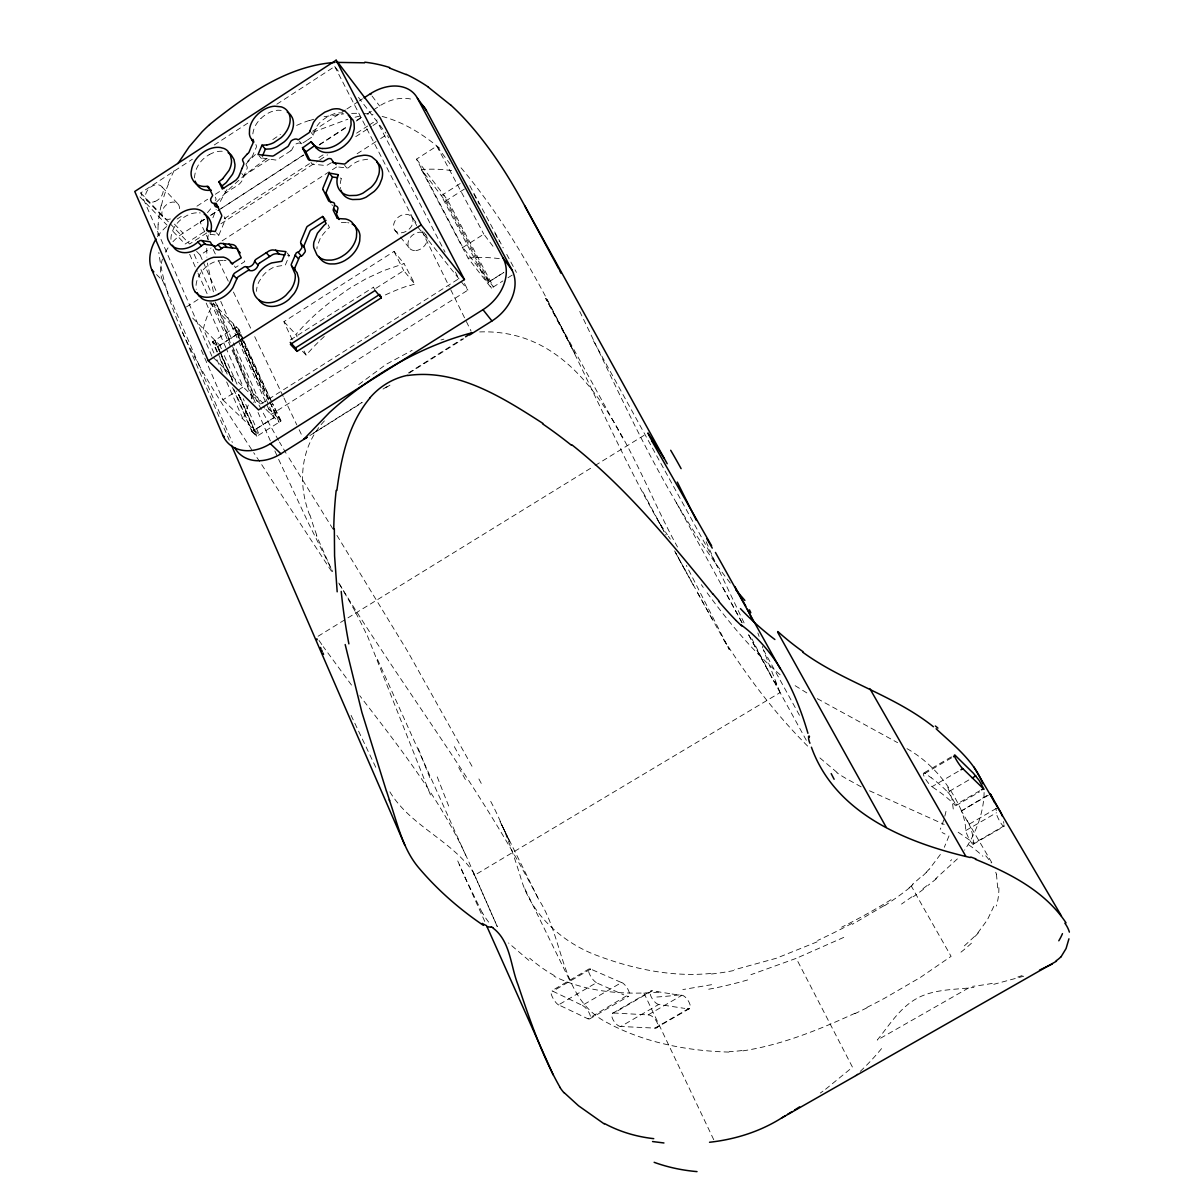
<?xml version="1.0" encoding="UTF-8"?>
<svg xmlns="http://www.w3.org/2000/svg" width="1204" height="1204" viewBox="0 0 1204 1204"><rect width="100%" height="100%" fill="white"/><g stroke="black" fill="none" stroke-linecap="round" stroke-linejoin="round"><path stroke-width="0.75" stroke-dasharray="5 3.75" d="M984.104 792.503C983.683 813.091 975.872 833.138 964.585 850.159M206.757 248.295L206.862 257.144M997.68 887.86L996.46 874.119M158.115 224.742L157.844 235.262M252.84 133.93L252.96 133.087A29.904 21.612 -41 0 1 253.562 130.348L253.863 129.34A21.567 15.562 -41.1 0 1 260.937 118.413M207.54 239.325L208.247 234.976M341.304 178.613L340.296 177.981M341.274 178.719L341.214 179.05A13.635 10.053 -40.8 0 1 341.003 179.863A23.297 17.277 -40.2 0 0 340.506 188.622M307.426 140.07L312.257 136.804A3.13 2.288 -40.6 0 0 313.221 135.119L316.577 126.781A20.904 15.246 -40.2 0 1 321.393 120.957L328.06 116.246L335.028 113.447A20.408 14.884 -40.1 0 1 342.749 113.116M250.838 157.754L246.098 163.067A4.455 3.221 -41.8 0 0 246.113 164.587L247.121 166.724A5.042 3.657 -41.9 0 1 247.166 168.319L245.631 172.097A27.06 19.715 -41.7 0 0 243.96 176.07L242.17 180.495A12.582 9.105 -42.2 0 1 239.205 184.137L234.178 187.598A42.456 31.093 -42.5 0 0 229.437 190.533L225.795 192.956L224.952 191.12M948.993 835.922L944.297 847.315M212.912 217.758L216.178 209.391M993.797 906.356L987.37 919.886L977.723 933.025M287.064 252.885L289.351 255.429L285.318 265.076L275.174 266.701A21.762 16.254 -42.9 0 0 268.417 270.448L267.363 271.276A25.48 19.053 -42.9 0 0 262.939 275.671L259.116 281.42A23.011 17.202 -42.9 0 0 256.527 291.368M290.811 150.786L277.477 159.425A3.176 2.303 -41.3 0 1 275.46 160.012L261.674 157.92M210.173 234.313L218.782 235.307L225.088 220.332A2.589 1.896 -42.8 0 0 225.088 218.797M168.169 183.189L174.715 169.328M806.319 740.294L780.117 692.586L474.436 875.323C448.55 809.555 402.904 751.747 359.77 695.716M251.23 398.915L253.788 394.084L231.589 344.344M242.922 338.986L238.708 329.234L213.213 303.182L208.397 313.386A146.12 95.989 -24.9 0 0 204.635 323.891L203.325 328.918L213.936 353.013M940.369 854.479L929.202 869.303M215.275 200.541L216.193 199.262L215.23 197.14M324.403 420.918C300.248 446.639 297.403 483.406 309.639 515.071M208.563 239.792L200.18 222.183L203.717 217.412M207.449 212.672L211.377 207.946M297.102 336.894L295.913 334.426L303.739 325.817A179.697 112.243 -26.2 0 1 331.491 301.135L349.19 288.599L366.106 278.711L383.504 270.674L404.062 263.616L414.838 284.069L409.947 285.544M302.49 351.267L306.102 355.075L314.003 346.481A180.991 111.611 -26.2 0 1 325.562 335.344M216.554 202.106L228.82 189.525A224.937 149.793 -26.4 0 1 264.549 160.102L267.303 158.221M957.391 858.888L935.433 878.92M926.463 872.253L921.316 877.295M974.487 936.501L964.284 945.953M260.952 118.428L261.825 117.631A26.593 19.204 -41.1 0 1 264.669 115.358L266.641 114.049A21.807 15.742 -41 0 1 278.079 110.211L282.504 110.437M358.747 384.588L386.017 364.406L412.144 350.334M909.08 887.784L913.46 884.218M926.96 885.632L922.129 889.32M825.583 1089.244L852.492 1067.226L796.22 958.354L750.95 974.683M820.315 1093.051L822.949 1091.155M912.045 896.724L901.495 904.084M272.841 139.589L280.427 134.427M211.949 356.249L140.733 192.896L192.369 159.244M214.267 144.977L248.686 122.552M276.845 104.206L334.742 66.491L340.386 73.85M200.18 222.183L204.891 219.128M211.151 215.034L303.679 154.804M319.346 144.6L347.58 126.224M356.986 120.099L363.262 116.02M177.063 219.083L183.174 215.11M196.944 206.185L207.675 199.232M215.35 194.265L219.956 191.27M243.012 176.311L270.795 158.311M312.634 131.176L345.322 109.985M346.887 108.977L357.814 101.888M359.379 100.865L362.509 98.833M172.94 241.703A39.1 28.61 -43.8 0 1 183.068 233.155L204.334 219.399M210.414 215.456L219.549 209.541M221.069 208.563L303.769 155.03M319.18 145.052L347.008 127.052M356.294 121.032L362.494 117.014M367.16 114.004L371.81 110.994M373.36 109.985L379.576 105.967A39.687 29.257 -39.2 0 1 413.378 99.781M290.811 150.771A2.438 1.776 -41 0 0 291.91 149.582L294.227 145.217A6.667 4.861 -40.9 0 1 296.35 143.773L297.915 143.216A5.885 4.289 -40.9 0 1 300.232 143.186L302.249 143.411M306.779 140.492L302.896 142.99M204.003 231.83L185.13 244.036L172.202 230.566M224.456 218.616L310.993 162.66M318.864 157.573L323.59 154.533M356.625 133.162L367.641 126.044M369.222 125.035L377.078 119.948M206.832 232.884L189.585 244.021L170.306 223.839M220.934 223.763L318.127 160.945M319.692 159.936L327.533 154.864M355.752 136.639L371.419 126.495M372.999 125.487L377.695 122.447L445.028 252.103M196.598 251.365L200.12 255.037L211.106 247.949M222.093 240.86L336.714 166.92M357.121 153.751L379.094 139.559M380.675 138.55L386.951 134.502L388.666 137.813M186.469 306.93L201.64 297.177M416.494 159.154L447.482 199.879L493.459 286.898L462.878 247.437L416.494 159.154L436.811 146.105L450.025 163.91M884.022 905.679L852.327 924.341M216.991 351.989L212.536 341.816L236.225 326.69L242.26 340.205M460.169 183.55L441.281 195.62L487.259 282.835L503.889 272.33M212.536 341.816L217.503 346.752L238.121 333.583L238.708 329.234L242.802 338.806M451.696 170.652A130.468 86.733 -26.5 0 0 421.445 169.553L445.495 201.143L465.888 188.125M217.412 351.854L212.957 341.695L217.849 346.556L239.175 332.936L240.68 336.307M292.301 339.889L283.888 321.664L394.039 251.44L404.062 263.616M290.39 339.919L373.496 287.244M375.859 288.343L403.716 270.629L414.838 284.069M201.294 350.063L222.875 399.848L236.932 390.909M238.497 389.915L243.193 386.935L226.578 349.28M462.878 247.437L483.812 234.133L495.13 249.153M313.236 433.289L363.999 401.128M383.038 389.073L389.389 385.054M408.427 372.999L462.381 338.821M464.473 283.497L467.92 290.119L271.171 414.492L266.581 404.213M232.568 387.553L251.862 431.589L276.213 416.193L243.012 341.891M233.742 389.103L252.283 431.453L274.301 417.547L239.626 339.844M503.558 272.661L489.366 281.616L443.328 194.431M251.862 431.589L256.798 436.315L280.848 421.144M421.43 169.583L468.1 258.168L491.428 288.192L502.881 280.953M507.998 277.733L512.317 275.009M309.88 435.547L362.314 402.557M385.731 387.823L390.126 385.054M409.209 373.044L463.781 338.7M318.097 636.254L338.911 623.431M340.521 622.438L593.497 466.505M595.092 465.512L646.337 433.937M589.298 968.784L551.552 990.892M951.371 756.849L923.844 772.968M951.611 757.813L924.988 773.389L931.324 777.814M925.093 773.585A8.579 1.866 54.9 0 0 924.567 777.348A8.579 1.866 54.9 0 0 931.971 786.694L958.986 770.921M968.799 779.966L947.789 792.217A481.991 216.268 -23.7 0 0 931.309 777.814M955.75 805.762L979.273 792.066M979.71 790.802L954.998 805.19A488.342 216.419 -23.7 0 0 938.337 791.043L931.971 786.709M589.524 1018.99L628.548 996.265M986.889 795.543L961.334 810.954A431.845 146.452 -25.9 0 1 965.774 830.549A8.338 1.279 63.7 0 0 965.969 831.437A8.097 1.249 63.6 0 0 970.559 841.385A8.097 1.249 63.6 0 0 973.284 843.161M612.565 1013.301L650.837 991.042M669.695 993.631L652.162 990.802L614.01 1013L648.113 1014.912L681.735 995.407L680.38 995.226M961.334 810.954L988.574 795.107M996.385 808.396L969.1 824.243L961.198 810.518M965.819 830.534L996.491 812.73M689.576 1008.516L656.571 1027.644M973.359 844.139L1003.775 826.501M968.543 987.987L877.249 1040.09C888.943 1025.673 899.087 1008.801 915.522 999.2C933.1 988.875 954.336 989.869 973.916 987.415M843.748 937.389L796.22 958.354M855.096 1013.226C818.84 1029.796 781.291 1045.177 741.619 1051.062M817.11 941.859L776.309 958.264L734.32 969.777M312.95 132.214L347.836 119.211M1023.701 976.218L993.782 984.315M331.416 162.736L327.97 164.677A3.04 2.242 -40.6 0 1 325.953 165.55L312.935 164.18A3.823 2.799 -40.8 0 1 311.354 162.976L310.978 162.359M309.398 120.611L313.732 119.271M440.95 339.979L443.87 339.152M355.09 117.224L359.951 116.051M324.072 116.713L343.742 113.868M711.594 984.676L682.834 989.568M710.736 973.464C670.778 977.407 630.249 968.467 593.166 954.019C559.785 940.294 530.753 913.174 520.76 877.776C512.693 851.379 503.422 825.267 490.419 800.841M479.674 331.928C594.791 327.759 632.567 466.67 677.491 546.962M658.648 992.156C623.251 995.001 586.393 992.126 554.096 976.293M351.628 113.372L359.289 113.281M222.936 260.35L217.126 261.057A21.943 16.194 -43.7 0 0 209.391 264.489L205.192 267.755A23.282 17.187 -43.7 0 0 196.237 289.366M728.977 1052.085C687.213 1050.926 644.516 1042.694 607.478 1022.813C559.845 998.838 564.691 939.165 538.715 899.493L499.826 821.068L510.12 842.544L501.481 824.033M346.346 222.514L342.192 222.529A3.416 2.558 -41 0 1 340.506 222.033L340.025 221.34M338.775 167.055L344.494 167.687A82.489 61.479 -41.7 0 1 346.767 167.988L347.505 168.018A2.558 1.896 -40.3 0 0 348.483 167.732L351.222 165.354A21.01 15.577 -40.2 0 1 361.17 160.252L367.054 159.274A22.033 16.344 -40.2 0 1 369.222 159.319M223.959 260.38L225.961 260.636M363.623 113.462L372.999 114.515M287.455 255.203L289.351 255.429M687.288 1008.696L688.236 1008.817L654.946 1028.111L620.797 1026.485L658.708 1004.467L683.18 1008.154M684.76 1008.365L683.812 1008.245M677.024 994.745L671.591 993.932M347.625 222.665L348.844 222.89M382.119 116.427C404.393 122.251 424.079 134.999 441.492 149.763M626.411 995.889L588.064 1018.855L558.596 1004.843L596.386 982.765L623.762 994.85M869.529 790.787L944.177 824.424M861.176 786.859L845.057 777.919A263.119 187.628 -62.5 0 1 836.885 772.772M817.26 698.636L897.612 742.672M806.831 692.917L792.066 683.782M958.173 832.25L974.608 843.568M906.988 748.647C931.821 762.764 950.197 785.143 961.62 811.135M837.081 772.456L818.84 757.015M528.842 960.371L508.57 942.988M780.147 674.782C751.582 650.04 727.382 620.632 705.183 590.171M252.283 431.453L257.159 436.119L239.777 396.507M222.875 399.848L259.266 434.779L243.238 398.69M213.274 357.543L264.624 408.051M265.933 409.345L279.102 422.273L270.057 402.046M253.788 394.084L263.029 403.189M268.296 408.397L280.908 420.828L272.706 403.912M192.64 318.067L219.896 345.247M156.55 274.572L162.6 280.637L232.327 442.38M209.662 302.836L239.175 332.936M807.628 746.089C775.361 713.927 747.729 677.28 723.318 638.963M139.92 196.869L167.04 225.178M140.733 192.896L169.011 222.499M146.452 199.804L162.856 216.976M174.49 224.14L183.068 233.155M283.888 321.664L295.913 334.426M162.164 187.087L178.403 204.394M461.042 167.807C550.755 274.271 593.753 409.947 662.907 529.098M216.434 232.778L218.782 235.307M241.733 173.466L244.021 176.07M259.161 155.873L261.418 158.522M299.405 141.154L301.602 143.833M311.038 132.44L313.236 135.119M344.6 165.324L346.767 168.003M394.897 230.25L399.322 235.728M400.435 237.098L409.3 248.024M411.617 216.825A10.731 8.097 -40 0 1 403.4 232.447A10.731 8.097 -40 0 1 394.777 221.385A10.731 8.097 -40 0 1 411.617 216.825L417.096 223.718M423.657 232.011L425.855 234.765M417.803 227.029L467.92 290.119M730.301 583.097C665.752 500.036 624.048 402.407 578.296 308.48M351.508 685.061L323.274 646.683M358.476 97.419L385.912 133.162M372.081 96.064L379.576 105.967M701.345 584.662L703.256 587.432M319.015 640.453L322.642 645.765M389.885 791.856C410.293 825.914 451.395 840.211 473.322 872.253L497.312 926.629M660.499 524.598L667.392 534.787M668.37 536.231L670.327 539.136M261.704 464.669L332.5 572.758M259.703 461.674L253.683 452.674M251.681 449.664C212.476 388.666 168.139 326.269 158.823 252.419M234.524 266.009L235.412 267.559L244.743 261.569L243.855 259.748M332.966 529.053L287.049 454.841M336.939 535.389L407.81 651.68L473.338 768.649M339.468 584.075L355.857 612.55M286.085 453.261L279.478 442.034M331.852 204.695L331.898 204.785A3.01 2.242 -40.9 0 0 332.65 205.327M482.352 913.008L464.849 877.189M967.113 820.556L991.93 862.832M278.545 440.423L262.141 411.136M338.775 583.037C403.596 689.606 481.495 788.214 538.715 899.493M622.634 438.03L545.683 298.366L574.805 353.555L546.526 298.893M712.332 619.398L676.272 553.99M697.733 593.196L729.233 649.453L686.31 565.383M593.376 340.747L714.845 561.5L745.141 625.132M763.306 649.558L799.486 715.327M693.308 585.189L674.586 550.92M676.452 502.851L742.447 623.401M780.087 692.541L775.361 683.902M748.632 634.764L771.975 677.656M774.398 682.126L773.419 680.32M723.002 587.718L742.537 623.582M748.737 635.005L777.137 687.183M642.996 492.105L664.292 531.897M657.354 519.105L665.978 535.027M469.786 185.627L503.227 247.843M506.749 254.39L516.426 272.405M473.834 194.04L479.117 203.867M494.949 233.335L499.344 241.522M436.811 146.105L483.812 234.133M478.906 778.958L482.849 786.362M769.853 673.698L751.928 638.888M445.495 201.143L491.428 288.192M261.268 409.495L247.016 381.563L232.929 349.702L253.848 402.497M278.636 459.341L307.998 522.22L332.695 571.644M779.936 692.24L763.652 650.506M455.398 272.059L458.844 278.711L260.696 404.183L233.456 342.854M334.742 66.491L416.674 225.584M375.753 767.279L349.506 712.031M394.039 251.44L403.716 270.629M569.281 979.544L524.267 887.589M255.895 144.555L256.362 145.865A5.027 3.627 -41.6 0 1 256.271 147.4L254.616 150.936A38.859 28.279 -41.2 0 0 253.878 152.682L252.419 156.189A2.769 2.002 -41.7 0 1 250.823 157.709M306.102 355.075L304.085 351.026M421.882 230.972L449.227 286.612M373.39 287.124L375.166 290.631M330.98 568.393L316.381 535.328M450.763 289.758L464.804 318.323M466.369 321.543L471.11 331.19M280.908 420.828L272.465 403.506M328.15 224.802L329.46 227.496A17.518 13.003 -41.3 0 1 328.842 227.992L328.541 228.233A10.189 7.6 -41.4 0 0 327.142 229.422L320.746 237.113L317.239 246.007A21.281 15.938 -41.4 0 0 316.953 248.776M271.878 402.211L264.835 387.537A503.407 79.118 58.4 0 1 247.121 348.724L243.509 340.446M283.226 396.447L254.556 336.337M283.978 398.012L296.831 424.907M299.119 429.708L302.174 436.119M270.855 400.179L243.614 340.612M643.929 993.029L714.649 1141.633M218.571 260.817L228.73 282.142M233.456 292.06L251.681 330.287M213.168 249.469L217.021 257.581M947.789 787.341L951.867 798.282L953.327 809.615M367.386 635.742L431.483 797.53M377.454 659.28L465.707 855.261M241.432 337.993L269.305 400.36M270.373 440.89L258.047 412.49M274.873 450.943L277.868 457.655M706.146 541.74L714.845 561.5M224.2 216.735L225.118 218.782M234.359 328.015L238.874 338.158M200.12 255.037L202.407 260.184M203.175 261.9L216.916 292.753M220.738 301.331L265.828 402.497M213.213 303.182L231.017 343.05M457.746 860.965L486.04 924.326M194.13 254.24L197.907 262.773M200.933 269.576L211.528 293.43M215.305 301.948L232.703 341.138M189.66 254.3L197.23 271.397M197.998 273.112L207.825 295.341M210.866 302.174L256.271 404.785M463.435 874.014L459.175 864.276M206.185 303.047L225.825 347.565M497.177 926.418L473.322 872.253L474.451 875.413M219.775 345.307L221.416 348.693M224.305 355.632L237.323 384.844M217.849 346.556L219.369 350.003M220.121 351.718L233.726 382.721M215.019 340.371L219.474 350.53M220.227 352.23L232.854 381.006M238.798 394.551L254.405 430.114M216.886 359.71L223.026 373.661M226.668 381.954L243.238 419.579L244.668 414.612A149.823 93.25 -25.1 0 1 248.34 405.026M240.95 341.545L233.561 324.704L240.74 341.153M241.688 343.215L260.139 385.325L241.462 342.794M214.824 340.371L220.768 353.916M221.506 355.601L232.658 381.006M238.603 394.551L254.194 430.114M217.503 346.752L220.528 353.645M221.28 355.361L232.613 381.201M238.663 394.987L256.798 436.315M218.15 353.54L227.797 375.558M219.956 358.762L226.638 374.008M182.21 331.702L229.257 440.228M230.22 342.869L216.223 301.858M757.858 632.988L759.107 636.434M762.373 646.397L762.839 647.993M213.394 291.82L207.374 263.029M995.964 808.29L996.31 810.653M1003.579 821.549L1003.82 823.325M1003.955 824.77L1004.016 825.884L973.509 843.552A432.507 144.209 -26 0 0 969.16 824.213M210.173 233.997L210.158 233.922A2.814 2.047 -43.2 0 1 210.218 233.26M881.554 1048.594A187.222 109.233 -66 0 1 854.494 1076.572M890.99 899.704A171.946 51.411 -27.8 0 1 841.686 927.155M923.543 889.184A148.935 34.6 -30.6 0 1 913.309 896.739M936.516 878.634A137.512 27.948 -31.4 0 1 927.968 885.437M951.657 859.701A129.129 32.839 -28.4 0 1 950.513 860.83M1022.151 975.571A140.988 12.777 -11.6 0 1 1017.862 976.986M992.231 983.382A171.51 64.715 7.2 0 1 972.516 986.317M679.222 994.88A686.852 292.316 -40.7 0 1 655.051 997.123M747.609 979.951A380.329 143.848 -35.6 0 1 708.012 989.342M161.456 205.252A160.885 147.535 -7.3 0 1 168.726 183.384M161.201 205.207A147.821 136.172 -0.2 0 0 158.642 219.489A134.035 123.41 3.6 0 0 158.115 224.742M355.647 612.625A528.646 449.95 3.6 0 1 367.22 635.802M429.783 777.558A479.899 20.062 69.7 0 1 417.261 745.983M448.671 806.003A523.725 50.026 72.2 0 1 437.112 776.535M488.643 922.129A209.044 134.487 -41.7 0 1 482.473 912.918M554.337 975.586A446.097 238.934 -75.8 0 1 529.715 958.218M971.417 943.229A111.009 20.618 -28.4 0 1 958.444 954.155M867.046 1007.342A154.639 35.668 -29.3 0 0 885.091 997.966L920.413 977.407L951.1 956.352L922.023 905.152A383.203 21.898 59.6 0 1 911.293 886.009M866.94 1007.808A152.456 35.383 -29.3 0 1 854.9 1013.648M741.965 1050.535A299.51 121.484 -44.8 0 1 729.308 1051.634M316.802 535.298A467.98 319.828 13.8 0 1 310.015 515.056M685.031 570.124A452.93 30.837 59.2 0 1 675.263 552.139M942.07 832.521A535.675 144.646 0.6 0 1 945.02 834.026M968.693 844.877A417.683 130.845 -5.7 0 1 982.855 856.27M985.73 855.788A376.656 122.808 -8.8 0 1 991.193 862.982M995.738 872.238A376.656 122.808 -8.8 0 1 996.355 874.134M998.853 887.679A489.622 159.425 -9.9 0 1 996.34 906.04M978.355 932.859A178.448 46.61 -22.2 0 1 975.165 936.336M296.62 125.412A116.773 107.818 -14 0 1 309.338 120.445M245.932 164.105A165.64 150.846 -15.7 0 1 255.444 154.473M220.362 201.429A174.083 160.358 -12.6 0 1 226.999 189.555M454.314 746.63A458.829 39.28 58.4 0 1 459.567 756.142M458.709 767.505A433.124 77.252 54.6 0 1 466.174 780.944M733.672 970.559A297.839 103.619 -33.1 0 1 710.089 974.141M851.92 923.393A150.455 36.436 -28.6 0 1 817.666 940.444M909.727 887.664A104.597 25.931 -28.8 0 1 884.489 905.769M920.157 877.581A108.766 27.662 -28.4 0 1 912.301 884.428M928.991 869.348A126.33 35.954 -26.4 0 1 926.237 872.298M945.968 811.376A493.775 170.983 -17.4 0 1 940.249 829.33M775.466 682.111A62.247 0.858 65.4 0 1 775.06 681.268M776.655 684.549A155.075 9.241 59.9 0 1 775.301 682.036M582.39 1005.46A8.157 2.935 55.1 0 1 589.719 1014.069A8.157 2.935 55.1 0 1 588.003 1018.719M558.671 1004.994A8.293 2.438 59 0 1 551.959 996.114A8.293 2.438 59 0 1 552.741 991.073M621.399 982.329A8.247 3.115 57 0 1 628.699 990.892A8.247 3.115 57 0 1 627.103 996.22M596.311 982.599A8.338 2.604 56.6 0 1 589.268 973.524A8.338 2.604 56.6 0 1 590.697 969.205M947.608 791.886A8.338 0.933 58.8 0 1 953.523 800.57A8.338 0.933 58.8 0 1 955.269 805.672M1004.211 826.2A8.097 1.324 61.7 0 1 999.696 821.173A8.097 1.324 61.7 0 1 996.28 812.369M648.113 1014.912A7.992 3.958 50.5 0 1 656.737 1021.714A7.992 3.958 50.5 0 1 654.991 1028.186M620.828 1026.561A8.052 3.567 54.5 0 1 612.926 1019.472A8.052 3.567 54.5 0 1 613.92 1012.82M681.599 995.151A8.022 3.341 56.5 0 1 689.139 1002.39A8.022 3.341 56.5 0 1 688.327 1008.997M658.723 1004.482A8.052 3.176 55.4 0 1 651.198 996.837A8.052 3.176 55.4 0 1 652.162 990.817M280.637 421.295A937.886 701.45 -25.2 0 1 271.367 405.266M268.417 399.863A937.886 701.45 -25.2 0 1 238.302 333.478M468.115 258.123A133.81 84.295 -26.6 0 1 500.864 258.875M385.385 294.935A136.383 85.424 -26.1 0 1 409.902 285.197M170.441 218.977A10.023 7.224 -43.4 0 1 161.893 212.401A10.023 7.224 -43.4 0 1 172.593 202.076A10.023 7.224 -43.4 0 1 178.99 210.73M162.6 280.637A39.1 28.61 -43.8 0 1 162.48 259.086M165.46 252.163A39.1 28.61 -43.8 0 1 168.876 246.685M157.438 236.752A39.386 28.685 -43.7 0 1 166.814 226.307M170.953 239.34A21.822 15.863 -43.5 0 1 171.164 236.059L172.398 231.379A21.898 15.908 -43.5 0 1 180.841 219.64A25.961 18.873 -43.5 0 1 184.528 216.916A22.455 16.329 -43.4 0 1 196.463 212.807A24.953 18.135 -43.5 0 1 199.352 212.897M199.367 212.852A22.244 16.164 -43.4 0 1 200.24 212.973M194.642 177.966A20.649 14.884 -42.4 0 1 194.687 175.694L195.364 172.052A27.12 19.55 -42.3 0 1 196.673 168.349L198.269 165.219A20.95 15.095 -42.4 0 1 204.319 158.1L206.245 156.61A25.585 18.451 -42.4 0 1 209.12 154.744M209.12 154.714A22.725 16.374 -42.4 0 1 221.566 151.222A25.736 18.557 -42.4 0 1 222.815 151.343M590.652 969.069L552.802 991.223L582.36 1005.4L621.505 982.554L590.652 969.069M154.88 201.535A10.129 7.254 -43.4 0 0 161.712 186.53A10.129 7.254 -43.4 0 0 146.346 192.309A10.129 7.254 -43.4 0 0 154.88 201.535M415.816 250.567A10.61 8.052 -40 0 0 426.683 236.18A10.61 8.052 -40 0 0 410.278 237.489A10.61 8.052 -40 0 0 415.816 250.567"/><path stroke-width="1.5" d="M334.336 528.917L334.577 555.917L337.18 591.811M336.879 490.479C341.123 457.956 348.407 423.522 370.125 397.787M326.118 192.474L332.439 177.018L329.159 173.045L322.838 188.426A4.139 3.055 -40.9 0 0 323.123 189.735M1068.941 938.804L1066.067 948.556L1060.98 956.894M338.038 174.625L329.159 173.045M337.993 174.836L337.948 175.062A13.665 10.068 -40.8 0 1 337.737 175.889M294.694 268.161L299.615 256.783A1.956 1.46 -42.2 0 1 300.232 256.332L301.572 255.955A3.281 2.453 -42.1 0 0 302.806 254.977L305.003 252.057A4.079 3.04 -42.1 0 0 305.334 250.748L304.281 247.332L300.895 243.494L301.948 246.91A4.094 3.04 -42.1 0 1 301.617 248.235L299.45 251.169A3.296 2.453 -42.1 0 1 298.186 252.178L296.846 252.509A1.956 1.46 -42.2 0 0 296.214 252.96L291.308 264.248A2.589 1.926 -42.4 0 0 291.594 265.813L295.191 274.226A23.327 17.413 -42.9 0 1 290.661 289.878L285.83 295.341A23.418 17.488 -42.9 0 1 259.748 300.443L258.258 299.405A25.51 19.038 -42.9 0 1 254.706 294.98L253.427 291.443A23.072 17.217 -42.9 0 1 255.639 277.672L259.462 271.923A25.54 19.068 -42.9 0 1 263.902 267.514L264.955 266.671A21.807 16.269 -42.9 0 1 271.728 262.923L281.887 261.283L285.935 251.621L280.803 251.049A69.516 51.17 -41.3 0 1 275.626 250.251L272.676 249.95A9.587 7.119 -42.6 0 0 269.199 250.853L258.589 257.656A81.436 61.314 -43.2 0 0 256.046 259.312L255.925 259.387A3.07 2.273 -42.9 0 0 254.631 261.208M309.94 131.085L313.311 122.733A20.95 15.261 -40.2 0 1 318.127 116.893L324.809 112.168L331.807 109.368A20.453 14.899 -40.1 0 1 339.528 109.022L345.127 111.235L349.566 115.644A20.724 15.11 -40.1 0 1 350.906 119.121L351.086 124.689L349.401 131.116A20.965 15.291 -40.2 0 1 344.284 138.836L341.56 141.38A27.21 19.821 -40.2 0 1 338.49 143.697L336.383 145.007A22.756 16.6 -40.2 0 1 325.712 148.453L322.522 148.483M218.375 294.137L220.362 292.933A24.607 18.12 -43.7 0 0 224.426 289.743A22.409 16.51 -43.7 0 0 229.347 283.918L233.32 275.069A3.431 2.543 -43.4 0 1 234.524 273.173L244.171 266.942A2.844 2.107 -43.2 0 1 246.083 266.716L246.805 266.912A5.945 4.395 -43 0 0 254.39 262.036L254.616 261.208M198.78 295.657L202.242 298.773A23.719 17.503 -43.7 0 0 212.145 300.895A22.756 16.796 -43.7 0 0 221.942 297.824L223.929 296.62A24.547 18.105 -43.7 0 0 227.977 293.445A22.349 16.495 -43.7 0 0 232.899 287.636L236.842 278.801A3.431 2.543 -43.4 0 1 238.046 276.92L247.663 270.689A2.829 2.107 -43.2 0 1 249.589 270.464L250.312 270.659A5.93 4.395 -43 0 0 257.882 265.813L258.107 264.97A3.055 2.273 -42.9 0 1 259.417 263.179L259.522 263.089M210.58 232.221L210.85 231.198A21.868 15.893 -43.4 0 0 210.76 222.063L209.345 218.917A22.244 16.164 -43.4 0 0 204.183 214.161M206.621 230.265L206.621 230.13A2.814 2.047 -43.2 0 1 206.667 229.467L207.314 227.405A21.928 15.908 -43.4 0 0 207.223 218.255L205.809 215.11A22.304 16.179 -43.4 0 0 195.816 209.044A25.013 18.15 -43.5 0 0 192.896 209.014A22.515 16.344 -43.4 0 0 180.946 213.108A26.021 18.903 -43.5 0 0 177.259 215.847A21.958 15.938 -43.5 0 0 168.726 227.601L167.552 232.312A21.883 15.878 -43.5 0 0 167.988 239.611L170.381 244.081A22.59 16.389 -43.5 0 0 197.877 242.049L199.533 240.86A3.296 2.408 -43.5 0 1 201.068 240.454L201.926 240.559A44.819 32.568 -42.7 0 0 205.237 241.116L209.601 241.688A3.025 2.212 -43.4 0 1 210.82 242.877L212.25 245.405L215.185 246.218A4.304 3.145 -43.2 0 0 216.87 245.601L219.113 243.915A3.943 2.89 -43.2 0 1 220.482 243.343L225.449 243.795A28.866 21.115 -42.6 0 0 228.986 244.186L233.004 244.653A12.221 8.985 -43.2 0 1 235.894 246.459L237.94 250.387A45.556 33.637 -42.2 0 0 239.686 254.601L241.236 257.806L231.89 263.811L229.859 260.862A23.749 17.503 -43.7 0 0 223.387 257.114L213.575 257.31A22.003 16.209 -43.7 0 0 205.824 260.756L201.625 264.022A23.343 17.202 -43.7 0 0 195.259 291.91M309.94 131.085A3.145 2.288 -40.6 0 1 308.961 132.771L298.291 139.815L296.906 139.167A5.9 4.289 -40.9 0 0 294.589 139.197L293.023 139.754A6.682 4.861 -40.9 0 0 290.901 141.214L288.569 145.579A2.438 1.776 -41 0 1 287.47 146.783L274.121 155.466A3.176 2.303 -41.3 0 1 272.089 156.053L258.017 154.564L261.975 145.187L265.362 149.161L262.412 156.159M242.185 168.169L243.735 164.391A5.057 3.657 -41.9 0 0 243.69 162.796L242.681 160.644A4.47 3.221 -41.8 0 1 242.681 159.139L247.422 153.796M339.061 219.519L336.608 214.372A2.739 2.047 -41 0 1 336.939 212.506L337.963 208.427A5.057 3.747 -41 0 0 337.06 206.591L335.6 205.779M177.936 163.548L189.058 146.933L202.197 131.657A185.401 174.64 31.6 0 1 209.556 124.659M222.77 178.613L229.016 170.441A21.506 15.471 -42.3 0 0 231.514 160.629L230.551 155.617L227.932 151.207A20.814 14.975 -42.3 0 0 223.793 148.408L220.558 147.55A25.811 18.572 -42.4 0 0 218.09 147.339A22.786 16.389 -42.4 0 0 205.628 150.786A25.66 18.466 -42.4 0 0 202.754 152.697L200.827 154.187A21.01 15.11 -42.4 0 0 194.747 161.321L193.152 164.466A27.195 19.58 -42.3 0 0 191.842 168.169L191.15 171.826A20.709 14.884 -42.4 0 0 191.978 178.237L193.483 180.976A27.421 19.731 -42.3 0 0 195.469 183.189L196.056 183.685M209.511 124.599C245.962 95.567 286.432 66.054 334.561 62.457M347.986 161.336L345.232 163.729A2.574 1.896 -40.3 0 1 344.269 164.015L343.516 163.985A82.7 61.539 -41.7 0 0 341.244 163.684L334.381 162.901A2.453 1.806 -40.4 0 1 333.282 161.923M172.368 245.225L173.993 247.813A22.53 16.374 -43.5 0 0 201.444 245.812L203.1 244.638A3.296 2.408 -43.5 0 1 204.62 244.231L205.478 244.337A44.714 32.523 -42.7 0 0 208.804 244.879L213.138 245.465A3.01 2.212 -43.4 0 1 213.665 245.691M214.402 246.639L215.787 249.168L218.722 249.98A4.289 3.145 -43.2 0 0 220.407 249.378L222.65 247.693M1056.51 961.183L781.546 1118.034C759.89 1131.7 734.907 1139.466 709.532 1142.265M284.881 254.932L284.219 254.857A69.335 51.11 -41.3 0 1 279.057 254.059L276.122 253.758A9.572 7.104 -42.6 0 0 272.646 254.646L262.051 261.434A81.225 61.238 -43.2 0 0 259.522 263.089M336.142 60.2L134.758 191.481L208.277 360.764L258.544 409.917L464.443 279.584L380.223 117.917L336.142 60.2L421.204 224.907L464.443 279.584M364.075 97.825L370.335 93.777A39.988 29.347 -39.2 0 1 417.397 98.201L426.397 110.482L511.835 269.726A41.628 32.267 -39.5 0 1 491.954 320.971L469.711 334.968M309.624 160.192A3.838 2.799 -40.8 0 1 308.043 158.988L302.836 148.589A8.789 6.411 -40.7 0 1 302.58 147.911L311.159 141.741L316.246 147.987M309.985 160.418L306.147 152.592A8.774 6.396 -40.6 0 1 305.891 151.915L314.455 145.759M324.869 219.053L322.657 216.464L307.216 226.472A4.515 3.356 -41.6 0 0 306.433 227.827L300.804 241.372A3.386 2.528 -41.9 0 0 300.925 243.464M325.983 220.362L310.647 230.265A4.5 3.341 -41.6 0 0 309.789 231.695L304.191 245.21A3.386 2.528 -41.9 0 0 304.311 247.302M208.277 360.764L421.204 224.907M290.224 342.387L295.492 347.926L379.666 294.438L381.232 297.704M381.337 297.824L375.061 290.525L290.405 344.344L297.057 351.342L381.337 297.824L380.223 295.567M306.885 437.308L303.709 439.325L329.369 412.626A238.422 138.987 -26.5 0 1 371.043 379.832C401.88 358.988 435.833 342.327 471.893 332.801L465.557 336.819M799.576 1106.897L794.55 1110.058M156.038 238.949A39.386 28.685 -43.7 0 0 151.809 269.831L222.875 435.381A41.357 31.59 -45.2 0 0 270.373 443.674L482.97 309.669A41.959 32.388 -39.5 0 0 503.061 258.077L417.397 98.201M234.946 448.038A41.026 31.47 -45.2 0 0 280.908 453.788L306.975 437.368M792.081 1111.593L787.597 1114.362M785.068 1115.912L781.546 1118.034M953.508 756.699L955.419 755.585L973.479 773.329L979.183 780.448L984.029 789.327L962.854 768.664L960.927 769.792M972.305 777.919L975.827 775.873M981.471 789.764L983.367 788.876M1052.221 964.028L1039.504 970.138M230.716 183.7L235.743 180.239A12.612 9.12 -42.2 0 0 238.723 176.582L240.589 172.157A27.12 19.731 -41.7 0 1 242.215 168.169M407.674 375.513C457.219 368.409 502.986 397.726 542.823 423.356M266.806 144.947L261.975 145.187M206.621 230.521L215.26 231.514L221.581 216.509A2.604 1.896 -42.8 0 0 221.581 214.974L216.434 203.867A3.055 2.227 -42.8 0 0 214.974 203.431L213.364 203.31A5.734 4.154 -42.7 0 1 211.452 202.106L210.685 200.18A4.485 3.251 -42.7 0 1 210.835 198.6L212.687 195.409L208.503 186.68A3.191 2.303 -42.7 0 0 207.073 186.379L206.125 186.454A21.883 15.742 -42.4 0 1 196.041 183.715M211.332 190.277A3.191 2.303 -42.7 0 0 210.595 190.247L209.631 190.322A21.822 15.727 -42.4 0 1 199.563 187.568L198.991 187.041A27.361 19.715 -42.3 0 1 197.02 184.844L195.515 182.09A20.649 14.884 -42.4 0 1 195.168 181.112M336.142 62.367L364.677 62.819M338.911 218.616L345.563 218.977A22.545 16.871 -41.4 0 1 351.703 222.003L355.255 226.638A22.244 16.645 -41.3 0 1 356.715 231.604L356.444 237.098A24.261 18.15 -41.4 0 1 345.006 254.42L341.605 256.648A23.282 17.413 -41.4 0 1 331.326 260.094L326.781 260.109A22.048 16.495 -41.4 0 1 316.953 254.932L313.747 247.603A21.341 15.953 -41.4 0 1 313.883 242.154L317.404 233.245L323.846 225.569A10.204 7.615 -41.4 0 1 325.23 224.35L325.531 224.094A17.563 13.018 -41.3 0 0 326.149 223.613L322.657 216.464M222.65 247.693A3.943 2.89 -43.2 0 1 224.004 247.121L228.971 247.572A28.791 21.085 -42.6 0 0 232.492 247.964L236.526 248.43A12.19 8.985 -43.2 0 1 237.805 249.002M265.362 149.161L270.178 148.935A21.356 15.411 -41.1 0 0 277.221 146.587L284.069 141.952A21.145 15.261 -41 0 0 288.072 137.783L290.164 134.728A22.981 16.585 -41.1 0 0 292.286 117.676L290.766 115.102A21.627 15.607 -41 0 0 287.229 112.032M663.946 1142.972L652.538 1141.543M332.439 177.018L337.541 177.65M309.624 160.192L322.672 161.577A3.055 2.242 -40.6 0 0 324.689 160.674L328.15 158.732A5.599 4.109 -40.6 0 1 331.205 158.928L333.252 161.938M486.988 926.659L491.398 927.261M970.274 857.519C906.582 842.83 835.2 813.738 811.421 747.202M389.479 68.041L406.124 74.573M249.604 270.433L246.203 266.716M933.416 726.749C893.699 694.979 843.643 682.126 802.857 652.297M975.406 859.295C1009.78 873.216 1044.921 891.111 1066.052 922.881M483.436 925.379C459.913 909.487 438.136 890.524 419.699 868.897C402.603 849.482 397.591 823.461 389.268 799.817M334.968 163.217L334.471 162.931A5.584 4.109 -40.6 0 0 332.74 162.555M604.242 1123.934L578.552 1105.799L564.044 1092.555M493.128 928.149C510.631 941.408 510.496 966.014 518.021 984.782C529.805 1019.788 541.74 1055.216 560.086 1087.423M348.332 115.328L352.772 119.738A20.679 15.095 -40.1 0 1 354.111 123.199L354.292 128.768L352.606 135.194A20.904 15.276 -40.1 0 1 347.505 142.885L344.795 145.428A27.15 19.806 -40.2 0 1 341.725 147.731L339.618 149.04A22.695 16.57 -40.2 0 1 328.993 152.472L325.787 152.502A22.199 16.209 -40.2 0 1 316.291 147.957M428.323 87.2L451.033 105.35M376.656 161.908L379.967 165.099L382.059 169.598A24.08 17.864 -40.2 0 1 381.954 178.643L379.696 184.347A22.229 16.495 -40.2 0 1 374.113 191.481L366.362 197.02A21.506 15.953 -40.3 0 1 359.62 199.352L352.682 199.548A23.297 17.277 -40.2 0 1 340.898 190.172M936.125 728.781C953.598 745.186 974.021 760.702 982.78 783.714M571.81 444.758C625.689 487.439 669.59 540.762 712.678 593.858M741.333 625.057C776.55 650.928 795.949 692.27 807.929 733.296M222.875 435.381L224.23 436.646M337.21 218.135L333.312 210.459A2.754 2.047 -41 0 1 333.643 208.578M270.373 443.674L280.908 453.788M151.809 269.831L153.841 271.863M197.892 242.064L201.459 245.827M201.926 240.559L205.478 244.337M233.32 275.069L236.842 278.801M217.999 244.773L221.521 248.551M223.372 243.434L226.894 247.211M206.697 229.467L209.06 231.996M229.001 244.126L232.507 247.919M237.94 250.387L240.273 252.9M254.586 261.328L258.062 265.106M214.974 203.416L218.496 207.254L216.886 207.148A5.719 4.154 -42.7 0 1 214.974 205.944L214.192 204.033M207.073 186.379L210.595 190.232M266.189 252.674L269.636 256.467M275.641 250.221L279.072 254.029M222.785 178.628A21.732 15.637 -42.3 0 1 220.678 180.344L219.685 181.127A39.1 28.49 -42.5 0 0 218.917 181.729L223.673 188.366M291.579 265.828L297.057 272.706L298.607 278.004A23.267 17.398 -42.9 0 1 294.092 293.625L289.276 299.074A23.358 17.473 -42.9 0 1 263.255 304.145L261.765 303.107A25.434 19.023 -42.9 0 1 259.191 300.323M295.055 255.052L298.457 258.875M298.005 252.178L301.391 256M744.885 600.42L735.915 589.975M266.806 144.947A21.401 15.426 -41.1 0 0 273.865 142.599L280.728 137.948A21.19 15.276 -41.1 0 0 284.746 133.779L286.838 130.709A23.042 16.6 -41.1 0 0 288.975 113.627L287.455 111.054A21.687 15.622 -41 0 0 281.209 106.84L274.738 106.178A21.868 15.757 -41.1 0 0 263.285 110L261.313 111.34A26.654 19.219 -41.1 0 0 258.454 113.612L257.596 114.41A21.612 15.577 -41.1 0 0 250.462 125.336L250.176 126.345A29.98 21.627 -41 0 0 249.574 129.099L249.394 133.945A17.94 12.928 -41.2 0 0 251.666 139.408L253.939 142.042M195.168 291.985L198.63 295.115A23.779 17.518 -43.7 0 0 208.548 297.222A22.816 16.811 -43.7 0 0 218.375 294.137M335.404 163.578L336.097 164.557M336.894 212.491L333.598 208.563L334.667 204.484A5.057 3.762 -41.1 0 0 333.779 202.648L330.197 201.58A3.025 2.242 -41 0 1 328.602 200.842L323.108 189.75M302.445 147.475L305.756 151.478M302.836 148.589L306.147 152.592M251.666 139.393L252.96 141.891A5.042 3.642 -41.6 0 1 252.87 143.426L251.215 146.978A38.949 28.294 -41.2 0 0 250.477 148.724L249.017 152.231A2.784 2.002 -41.7 0 1 247.422 153.766M482.97 309.669L491.954 320.971M311.159 141.741L312.95 143.968A22.259 16.224 -40.2 0 0 322.476 148.574M370.335 93.777L370.907 94.544M503.061 258.077L511.835 269.726M320.294 258.77L318.789 256.437M973.885 766.933L1061.476 916.018M451.064 105.305A269.771 261.403 -43.9 0 1 463.179 117.24C487.801 143.547 507.486 174.053 524.643 205.628L667.197 463.706M715.432 552.44L780.222 668.732M711.624 545.833L651.846 441.025M734.891 586.589L745.848 606.259M869.83 688.613L965.834 856.33M524.643 205.628L558.867 269.019M777.603 632.145L886.249 827.374M663.84 457.866L647.978 432.943L648.173 433.982M677.28 482.082L696.379 520.384M559.574 270.418L561.004 273.248M330.799 202.648L326.404 193.693A4.124 3.04 -40.9 0 1 326.073 192.489M747.413 609.269L751.612 617.923M218.917 181.729L222.319 189.088L225.961 186.635A42.561 31.123 -42.5 0 1 230.701 183.655M295.492 347.926L297.057 351.342M295.386 347.821L296.952 351.237M752.033 618.841L752.846 620.647M486.672 925.921L553.223 1074.961M322.928 652.899L323.56 654.344M321.664 650.055L322.281 651.469M320.505 647.436L321.062 648.715M231.499 445.39L404.785 845.057M316.848 638.752L317.224 639.745M809.931 743.289L809.6 742.341M386.379 790.968L361.877 712.301L345.187 644.546M808.546 736.261L808.621 738.278A158.973 8.187 60.1 0 0 809.404 742.01M1064.848 923.167A352.245 96.32 -12 0 1 1069.378 932.122M1062.455 933.642A289.953 81.059 -15.9 0 1 1058.798 940.791M1060.905 956.819A303.483 94.228 41 0 1 1056.089 960.792M406.245 74.347A168.68 163.277 -38.1 0 1 428.398 87.094M364.782 62.187A128.677 123.109 -24.6 0 1 389.66 67.529M697.026 1171.612A661.086 316.231 -61.2 0 1 654.148 1162.311M653.742 1138.653A537.059 261.795 -61.7 0 1 604.453 1123.513M563.878 1092.66A214.011 103.032 -26.7 0 1 559.98 1087.468M491.292 926.945A136.639 21.07 70.8 0 1 492.963 927.652M486.281 925.485A143.848 20.001 57.2 0 1 482.262 923.378M386.514 791.103A115.84 1.264 71.9 0 1 389.629 800.615M348.874 643.854A617.456 604.995 -4.9 0 1 341.214 591.42M333.749 528.902A414.823 408.848 4.3 0 1 336.187 490.404M370.019 397.711A64.85 59.733 -52.4 0 1 407.659 375.302M542.568 423.838A497.899 448.987 75.4 0 1 571.464 445.284M718.893 600.871A117.45 20.618 49.6 0 1 712.858 593.783M736.02 620.466A74.799 12.777 49.6 0 1 718.577 601.187M741.875 626.02A39.747 6.426 49.4 0 1 736.141 620.557M774.879 639.505A345.683 249.108 85.7 0 1 740.46 608.652M803.038 651.71A383.263 262.051 83.9 0 1 777.829 631.528M809.404 736.111A146.647 7.435 62.6 0 1 809.058 737.239M834.116 779.259A266.174 17.443 57.5 0 1 831.196 773.6M935.342 725.997A191.376 85.589 -11.8 0 1 937.916 728.119M970.815 857.082A170.185 79.825 -25.9 0 1 975.902 858.919M652.538 441.808A28.444 2.348 58.1 0 1 648.655 434.644M712.241 548.106A103.815 1.941 59.8 0 1 706.868 538.775M670.688 450.281A784.722 319.828 86.5 0 1 681.103 468.642M749.415 609.811A287.365 38.889 48.9 0 1 750.829 612.716M962.989 768.874A8.518 1.174 56.7 0 1 956.247 759.694A8.518 1.174 56.7 0 1 955.314 755.42M994.278 802.09A345.081 116.502 -26.9 0 0 992.909 798.794L990.185 793.722L1000.976 812.715A342.312 113.673 -26.9 0 1 1002.195 815.951M421.265 104.161A39.687 29.257 -39.2 0 1 426.397 110.482M295.01 269.606A2.574 1.926 -42.4 0 1 294.709 268.146M222.409 185.612A38.995 28.46 -42.5 0 1 223.176 185.01L224.17 184.242A21.687 15.622 -42.3 0 0 226.262 182.526L232.477 174.354A21.461 15.471 -42.3 0 0 234.961 164.557L234.012 159.56L231.379 155.15A20.769 14.96 -42.3 0 0 228.188 152.773M347.941 161.276A21.055 15.592 -40.2 0 1 357.949 156.219L363.849 155.241A22.093 16.359 -40.2 0 1 371.81 156.851L376.792 161.065L378.884 165.565A24.155 17.879 -40.3 0 1 378.778 174.625L376.506 180.344A22.289 16.51 -40.2 0 1 370.907 187.493L363.126 193.046A21.552 15.968 -40.3 0 1 356.369 195.394L349.431 195.59A23.358 17.292 -40.2 0 1 337.782 175.889M338.911 218.601A3.431 2.558 -41 0 1 337.21 218.135M198.871 295.582A23.282 17.187 -43.7 0 1 197.185 292.662M230.491 262.337A23.689 17.488 -43.7 0 1 232.733 263.977M214.177 246.218A3.01 2.212 -43.4 0 1 214.357 246.654M253.517 140.823A17.894 12.913 -41.1 0 1 253.051 139.423M352.155 224.049A22.485 16.841 -41.3 0 1 354.969 225.916L358.521 230.551A22.184 16.63 -41.3 0 1 359.981 235.517L359.71 240.981A24.2 18.135 -41.4 0 1 348.317 258.258L344.916 260.5A23.222 17.398 -41.4 0 1 334.667 263.917L330.122 263.947A22.003 16.48 -41.4 0 1 320.309 258.77"/></g></svg>
